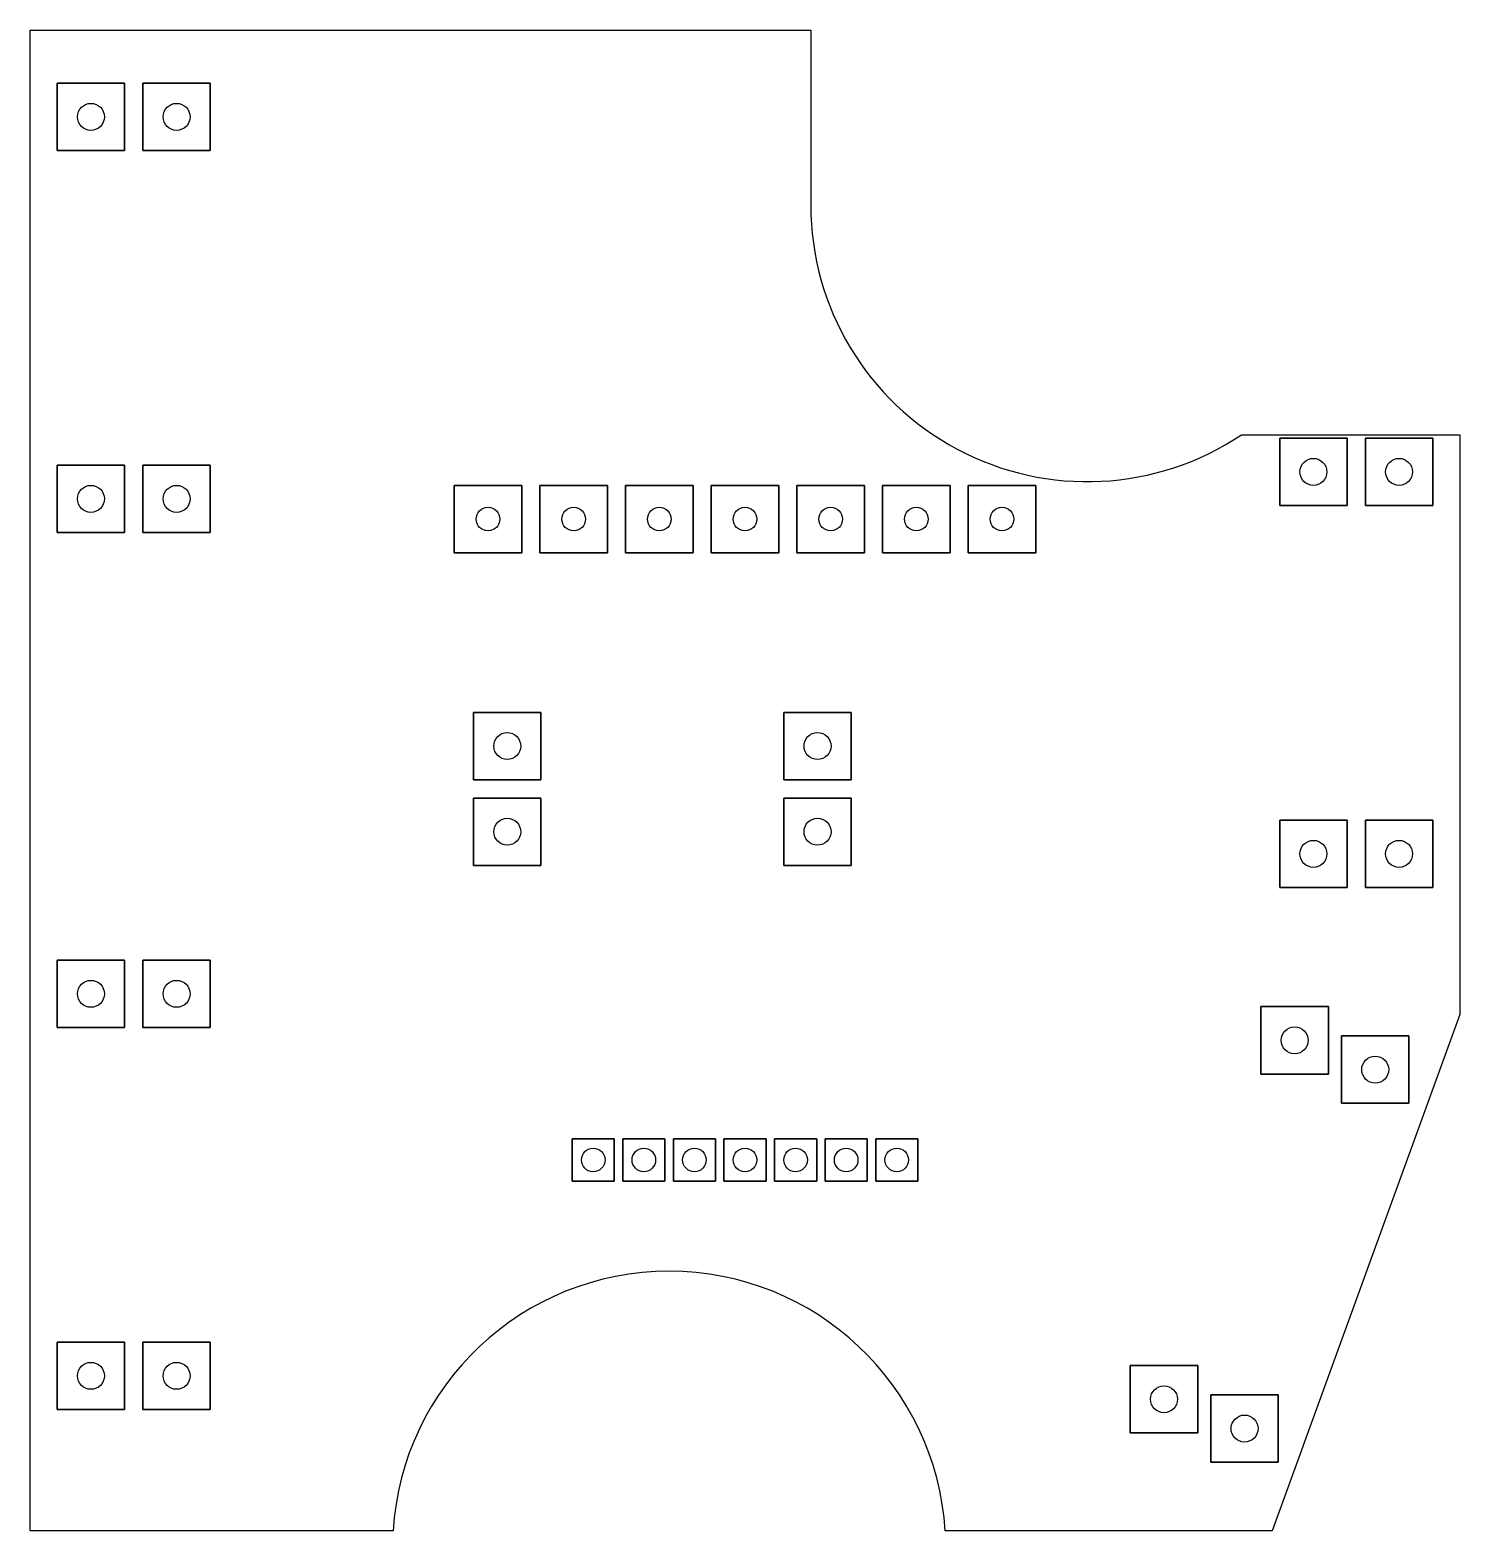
# Model space of a CAD drawing. Header units: millimetres. Extents: x -32.3 to 10.1, y -44.5 to 0.
import ezdxf

# ---------------------------------------------------------------- set-up
doc = ezdxf.new("R2010")
doc.units = ezdxf.units.MM
doc.layers.get('0').update_dxf_attribs({"linetype": 'CONTINUOUS'})

msp = doc.modelspace()

# ---------------------------------------------------------------- linework, layer by layer
msp.add_lwpolyline([(3.607, -12), (10.089, -12), (10.089, -29.19), (4.517, -44.5), (-5.176, -44.5, 0.940775), (-21.546, -44.5), (-32.311, -44.5), (-32.311, 0), (-9.161, 0), (-9.161, -5.19, 0.599977)], format="xyb", close=True)
for points in [[(-31.506, -3.575), (-31.506, -1.575), (-29.506, -1.575), (-29.506, -3.575)], [(-31.506, -1.575), (-31.506, -3.575), (-29.506, -3.575), (-29.506, -1.575)], [(-28.966, -3.575), (-28.966, -1.575), (-26.966, -1.575), (-26.966, -3.575)], [(-28.966, -1.575), (-28.966, -3.575), (-26.966, -3.575), (-26.966, -1.575)], [(4.744, -14.1), (4.744, -12.1), (6.744, -12.1), (6.744, -14.1)], [(4.744, -12.1), (4.744, -14.1), (6.744, -14.1), (6.744, -12.1)], [(7.284, -14.1), (7.284, -12.1), (9.284, -12.1), (9.284, -14.1)], [(7.284, -12.1), (7.284, -14.1), (9.284, -14.1), (9.284, -12.1)], [(-31.506, -14.9), (-31.506, -12.9), (-29.506, -12.9), (-29.506, -14.9)], [(-31.506, -12.9), (-31.506, -14.9), (-29.506, -14.9), (-29.506, -12.9)], [(-28.966, -14.9), (-28.966, -12.9), (-26.966, -12.9), (-26.966, -14.9)], [(-28.966, -12.9), (-28.966, -14.9), (-26.966, -14.9), (-26.966, -12.9)], [(-19.731, -15.5), (-19.731, -13.5), (-17.731, -13.5), (-17.731, -15.5)], [(-19.731, -13.5), (-19.731, -15.5), (-17.731, -15.5), (-17.731, -13.5)], [(-17.191, -15.5), (-17.191, -13.5), (-15.191, -13.5), (-15.191, -15.5)], [(-17.191, -13.5), (-17.191, -15.5), (-15.191, -15.5), (-15.191, -13.5)], [(-14.651, -15.5), (-14.651, -13.5), (-12.651, -13.5), (-12.651, -15.5)], [(-14.651, -13.5), (-14.651, -15.5), (-12.651, -15.5), (-12.651, -13.5)], [(-12.111, -15.5), (-12.111, -13.5), (-10.111, -13.5), (-10.111, -15.5)], [(-12.111, -13.5), (-12.111, -15.5), (-10.111, -15.5), (-10.111, -13.5)], [(-9.571, -15.5), (-9.571, -13.5), (-7.571, -13.5), (-7.571, -15.5)], [(-9.571, -13.5), (-9.571, -15.5), (-7.571, -15.5), (-7.571, -13.5)], [(-7.031, -15.5), (-7.031, -13.5), (-5.031, -13.5), (-5.031, -15.5)], [(-7.031, -13.5), (-7.031, -15.5), (-5.031, -15.5), (-5.031, -13.5)], [(-4.491, -15.5), (-4.491, -13.5), (-2.491, -13.5), (-2.491, -15.5)], [(-4.491, -13.5), (-4.491, -15.5), (-2.491, -15.5), (-2.491, -13.5)], [(-19.161, -22.23), (-19.161, -20.23), (-17.161, -20.23), (-17.161, -22.23)], [(-19.161, -20.23), (-19.161, -22.23), (-17.161, -22.23), (-17.161, -20.23)], [(-9.961, -22.23), (-9.961, -20.23), (-7.961, -20.23), (-7.961, -22.23)], [(-9.961, -20.23), (-9.961, -22.23), (-7.961, -22.23), (-7.961, -20.23)], [(-19.161, -24.77), (-19.161, -22.77), (-17.161, -22.77), (-17.161, -24.77)], [(-19.161, -22.77), (-19.161, -24.77), (-17.161, -24.77), (-17.161, -22.77)], [(-9.961, -24.77), (-9.961, -22.77), (-7.961, -22.77), (-7.961, -24.77)], [(-9.961, -24.77), (-9.961, -22.77), (-7.961, -22.77), (-7.961, -24.77)], [(-9.961, -22.77), (-9.961, -24.77), (-7.961, -24.77), (-7.961, -22.77)], [(4.744, -25.425), (4.744, -23.425), (6.744, -23.425), (6.744, -25.425)], [(4.744, -23.425), (4.744, -25.425), (6.744, -25.425), (6.744, -23.425)], [(7.284, -25.425), (7.284, -23.425), (9.284, -23.425), (9.284, -25.425)], [(7.284, -23.425), (7.284, -25.425), (9.284, -25.425), (9.284, -23.425)], [(-31.506, -29.575), (-31.506, -27.575), (-29.506, -27.575), (-29.506, -29.575)], [(-31.506, -27.575), (-31.506, -29.575), (-29.506, -29.575), (-29.506, -27.575)], [(-28.966, -29.575), (-28.966, -27.575), (-26.966, -27.575), (-26.966, -29.575)], [(-28.966, -27.575), (-28.966, -29.575), (-26.966, -29.575), (-26.966, -27.575)], [(4.188, -30.952), (4.188, -28.952), (6.188, -28.952), (6.188, -30.952)], [(4.188, -28.952), (4.188, -30.952), (6.188, -30.952), (6.188, -28.952)], [(6.575, -31.821), (6.575, -29.821), (8.575, -29.821), (8.575, -31.821)], [(6.575, -29.821), (6.575, -31.821), (8.575, -31.821), (8.575, -29.821)], [(-16.236, -34.125), (-16.236, -32.875), (-14.986, -32.875), (-14.986, -34.125)], [(-16.236, -32.875), (-16.236, -34.125), (-14.986, -34.125), (-14.986, -32.875)], [(-14.736, -34.125), (-14.736, -32.875), (-13.486, -32.875), (-13.486, -34.125)], [(-14.736, -32.875), (-14.736, -34.125), (-13.486, -34.125), (-13.486, -32.875)], [(-13.236, -34.125), (-13.236, -32.875), (-11.986, -32.875), (-11.986, -34.125)], [(-13.236, -32.875), (-13.236, -34.125), (-11.986, -34.125), (-11.986, -32.875)], [(-11.736, -34.125), (-11.736, -32.875), (-10.486, -32.875), (-10.486, -34.125)], [(-11.736, -32.875), (-11.736, -34.125), (-10.486, -34.125), (-10.486, -32.875)], [(-10.236, -34.125), (-10.236, -32.875), (-8.986, -32.875), (-8.986, -34.125)], [(-10.236, -32.875), (-10.236, -34.125), (-8.986, -34.125), (-8.986, -32.875)], [(-8.736, -34.125), (-8.736, -32.875), (-7.486, -32.875), (-7.486, -34.125)], [(-8.736, -32.875), (-8.736, -34.125), (-7.486, -34.125), (-7.486, -32.875)], [(-7.236, -34.125), (-7.236, -32.875), (-5.986, -32.875), (-5.986, -34.125)], [(-7.236, -32.875), (-7.236, -34.125), (-5.986, -34.125), (-5.986, -32.875)], [(-31.506, -40.9), (-31.506, -38.9), (-29.506, -38.9), (-29.506, -40.9)], [(-31.506, -38.9), (-31.506, -40.9), (-29.506, -40.9), (-29.506, -38.9)], [(-28.966, -40.9), (-28.966, -38.9), (-26.966, -38.9), (-26.966, -40.9)], [(-28.966, -38.9), (-28.966, -40.9), (-26.966, -40.9), (-26.966, -38.9)], [(0.314, -41.594), (0.314, -39.594), (2.314, -39.594), (2.314, -41.594)], [(0.314, -39.594), (0.314, -41.594), (2.314, -41.594), (2.314, -39.594)], [(2.701, -42.463), (2.701, -40.463), (4.701, -40.463), (4.701, -42.463)], [(2.701, -40.463), (2.701, -42.463), (4.701, -42.463), (4.701, -40.463)]]:
    msp.add_lwpolyline(points, close=True)
for centre, radius in [((-30.506, -2.575), 0.4), ((-27.966, -2.575), 0.4), ((5.744, -13.1), 0.4), ((8.284, -13.1), 0.4), ((-30.506, -13.9), 0.4), ((-27.966, -13.9), 0.4), ((-18.731, -14.5), 0.35), ((-16.191, -14.5), 0.35), ((-13.651, -14.5), 0.35), ((-11.111, -14.5), 0.35), ((-8.571, -14.5), 0.35), ((-6.031, -14.5), 0.35), ((-3.491, -14.5), 0.35), ((-18.161, -21.23), 0.4), ((-8.961, -21.23), 0.4), ((-18.161, -23.77), 0.4), ((-8.961, -23.77), 0.4), ((-8.961, -23.77), 0.4), ((5.744, -24.425), 0.4), ((8.284, -24.425), 0.4), ((-30.506, -28.575), 0.4), ((-27.966, -28.575), 0.4), ((5.188, -29.952), 0.4), ((7.575, -30.821), 0.4), ((-15.611, -33.5), 0.35), ((-14.111, -33.5), 0.35), ((-12.611, -33.5), 0.35), ((-11.111, -33.5), 0.35), ((-9.611, -33.5), 0.35), ((-8.111, -33.5), 0.35), ((-6.611, -33.5), 0.35), ((-30.506, -39.9), 0.4), ((-27.966, -39.9), 0.4), ((1.314, -40.594), 0.4), ((3.701, -41.463), 0.4)]:
    msp.add_circle(centre, radius)

doc.saveas('drawing.dxf')
